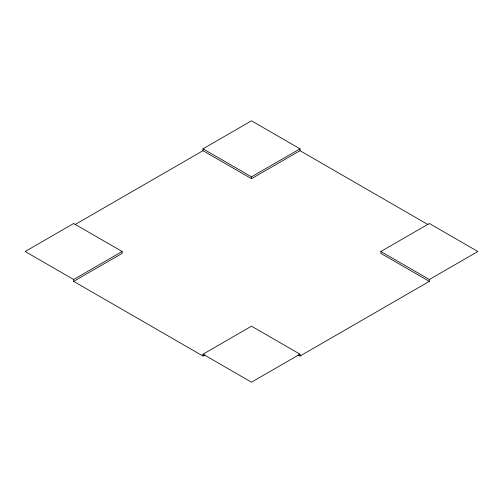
<?xml version="1.0" encoding="UTF-8"?>
<svg xmlns="http://www.w3.org/2000/svg" width="503" height="503" viewBox="0 0 503 503"><rect width="100%" height="100%" fill="white"/><g stroke="black" fill="none" stroke-linecap="round" stroke-linejoin="round"><path stroke-width="0.75" d="M75.01 224.583L202.998 150.686L202.998 148.819L251.5 120.821L300.002 148.819L300.002 150.686L428.022 224.602M73.652 279.505L122.16 251.5L122.16 253.367L73.652 281.372L73.652 279.505L25.15 251.5L73.652 223.495L122.16 251.5M202.998 148.819L251.5 176.823L300.002 148.819M202.998 150.686L251.5 178.691L300.002 150.686M205.017 354.879L202.998 356.049L202.998 354.181L251.5 326.177L300.002 354.181L300.002 356.049L297.983 354.879M380.84 251.5L429.348 223.495L477.85 251.5L429.348 279.505L380.84 251.5L380.84 253.367L429.348 281.372L429.348 279.505M300.002 354.181L251.5 382.179L202.998 354.181M300.002 356.049L429.348 281.372M73.652 281.372L202.998 356.049M251.5 176.823L251.5 178.691"/></g></svg>
